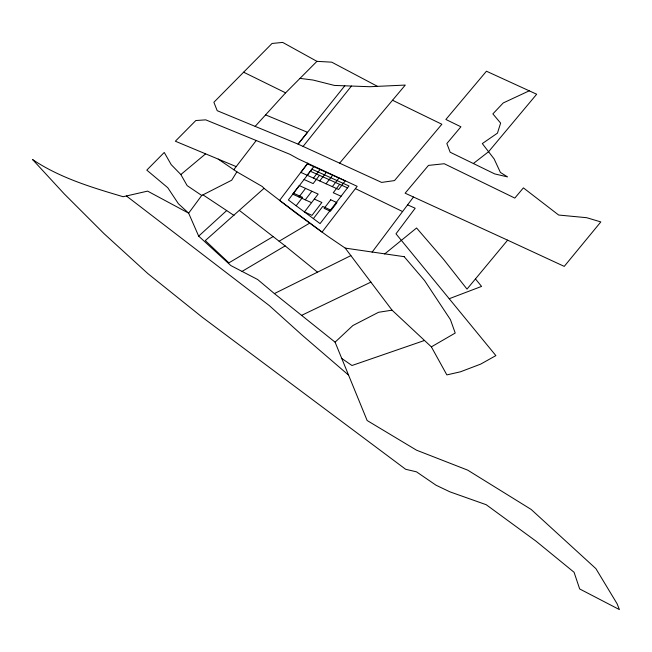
<?xml version="1.0" encoding="UTF-8"?>
<svg xmlns="http://www.w3.org/2000/svg" width="652" height="652" viewBox="0 0 652 652"><rect width="100%" height="100%" fill="white"/><g stroke="black" fill="none" stroke-linecap="round" stroke-linejoin="round"><path stroke-width="0.98" d="M218.216 159.112L236.888 171.843L231.688 180.221L201.729 195.47L188.648 213.163L198.673 236.138L230.914 265.608L257.646 279.512L274.386 293.579L335.087 342.17L367.149 420.524L416.53 450.182L467.688 470.133L531.144 509.432L595.887 568.625L617.085 603.752L619.4 609.587L579.669 588.943L574.07 572.269L535.944 541.103L486.237 504.721L449.839 491.812L435.992 485.186L416.481 471.828L405.65 469.277L202.422 317.353L147.8 273.555L104.133 233.75L64.198 193.848L32.6 159.561C59.968 177.939 91.826 187.458 123.138 196.717L147.596 191.117L188.648 213.163L178.403 203.734L167.76 187.703L146.798 170.115L164.255 152.454L171.191 164.622L180.849 174.549L187.148 185.616L201.729 195.47M372.096 252.161L413.49 197.018M307.817 163.081L279.602 200.392L322.047 232.088L357.166 186.325L298.233 158.901L289.985 154.337L205.739 119.854L195.828 120.53L175.364 141.223L236.187 166.61M307.173 175.249L313.759 166.667M298.975 196.977L305.56 188.395M313.465 178.102L320.042 169.52M296.147 205.747L302.593 197.336L293.539 193.236M319.48 175.331L313.131 183.603L304.068 179.504M305.266 199.83L311.852 191.248M319.749 180.946L326.334 172.364M326.041 183.791L332.626 175.209M332.333 186.643L338.918 178.061M313.384 218.624L322.724 206.448L330.531 209.985M339.668 184.361L333.253 192.723L341.069 196.26M233.791 169.732L256.212 140.539M344.778 85.803L298.07 144.116L217.214 110.693L213.88 102.282L272.047 43.464L282.683 42.413L316.945 61.345L331.738 62.176L377.369 86.292M303.082 146.415L351.444 86.048M507.623 240.164L405.12 193.188L428.478 165.396L444.232 163.733L514.811 198.086L523.393 187.874L558.658 215.038L586.67 217.695L600.826 221.924L564.241 266.383L507.623 240.164L467.003 289.105L443.474 259.211L416.571 227.988L384.656 253.978M339.635 163.171L405.275 85.07L369.847 86.716L334.411 85.428L313.115 80.049L299.993 78.387M255.144 126.374L285.617 92.837L316.945 61.345M335.087 342.17L352.838 325.56L378.559 312.284L392.056 310.173L431.363 346.864L446.856 374.9L460.459 371.803L480.72 364.093L495.87 355.617L395.984 233.815L415.185 208.232L407.606 204.858M198.673 236.138L226.684 210.563M273.115 236.57L228.876 262.862L205.29 240.604L264.019 188.346L296.554 213.489L327.679 236.187L345.201 248.102L392.056 310.173M180.849 174.549L205.608 153.848M473.36 163.522L488.576 151.729L536.678 94.23L486.441 71.215L445.87 119.471L460.923 126.798L446.848 143.538L450.182 152.234L494.713 173.913L507.525 176.896L500.402 172.446L494.151 158.966L482.309 143.587L497.452 133.138L500.622 123.081L492.871 113.888L503.222 102.951L529.465 90.709M279.121 241.224L309.724 223.098M242.055 271.403L285.144 245.894L317.524 272.169M431.363 346.864L455.218 333.042L450.426 319.635L424.574 280.572L404.158 256.676M274.386 293.579L350.882 255.608M301.591 315.364L370.939 282.088M449.228 298.714L481.575 286.407L475.447 278.934M424.509 340.466L351.974 365.503L341.607 358.355M404.15 256.676L345.201 248.102M265.584 114.891L307.532 132.299L298.07 144.116L381.616 182.413L394.517 180.58L441.86 124.255L392.528 100.245M310.393 171.264L347.508 187.866M314.321 199.072L321.868 202.487L311.99 215.364L304.443 211.941L318.143 194.092L299.268 185.551L292.683 194.133L311.558 202.674M355.397 188.624L402.586 211.55M243.628 72.201L285.617 92.837M236.888 171.843L262.291 186.529L264.019 188.346M202.976 194.842L234.003 215.429M126.406 195.967L269.284 305.568L302.178 335.177L348.258 374.851M239.471 210.498L285.144 245.894M307.467 163.823L300.882 172.405L338.616 189.487L345.201 180.906L307.467 163.823M311.966 169.21L288.38 199.952L320.075 223.62L348.967 185.967L311.966 169.21M330.719 199.789L324.134 208.371L330.425 211.215L337.011 202.633L330.719 199.789"/></g></svg>
